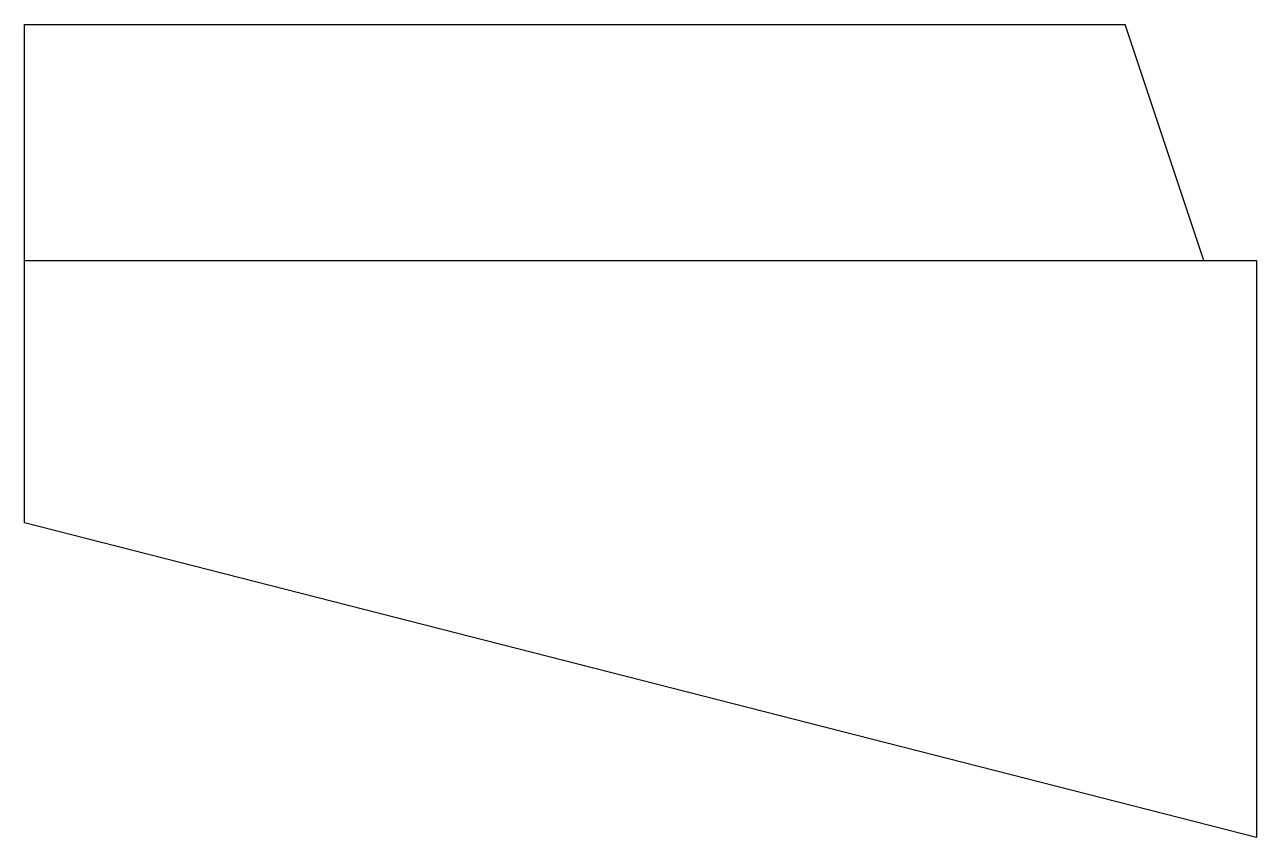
# Model space of a CAD drawing. Header units: millimetres. Extents: x 458 to 693, y 137 to 292.
import ezdxf

# ---------------------------------------------------------------- set-up
doc = ezdxf.new("R2010")
doc.units = ezdxf.units.MM
doc.layers.add('Default', color=18, linetype='Continuous', true_color=0x000000)

msp = doc.modelspace()

# ---------------------------------------------------------------- linework, layer by layer
at = {"layer": 'Default'}
for p, q in [((458, 292), (668, 292)), ((458, 247), (458, 292)), ((683, 247), (668, 292)), ((458, 197), (458, 247)), ((458, 247), (693, 247)), ((693, 247), (693, 137)), ((693, 137), (458, 197))]:
    msp.add_line(p, q, dxfattribs=at)

doc.saveas('drawing.dxf')
